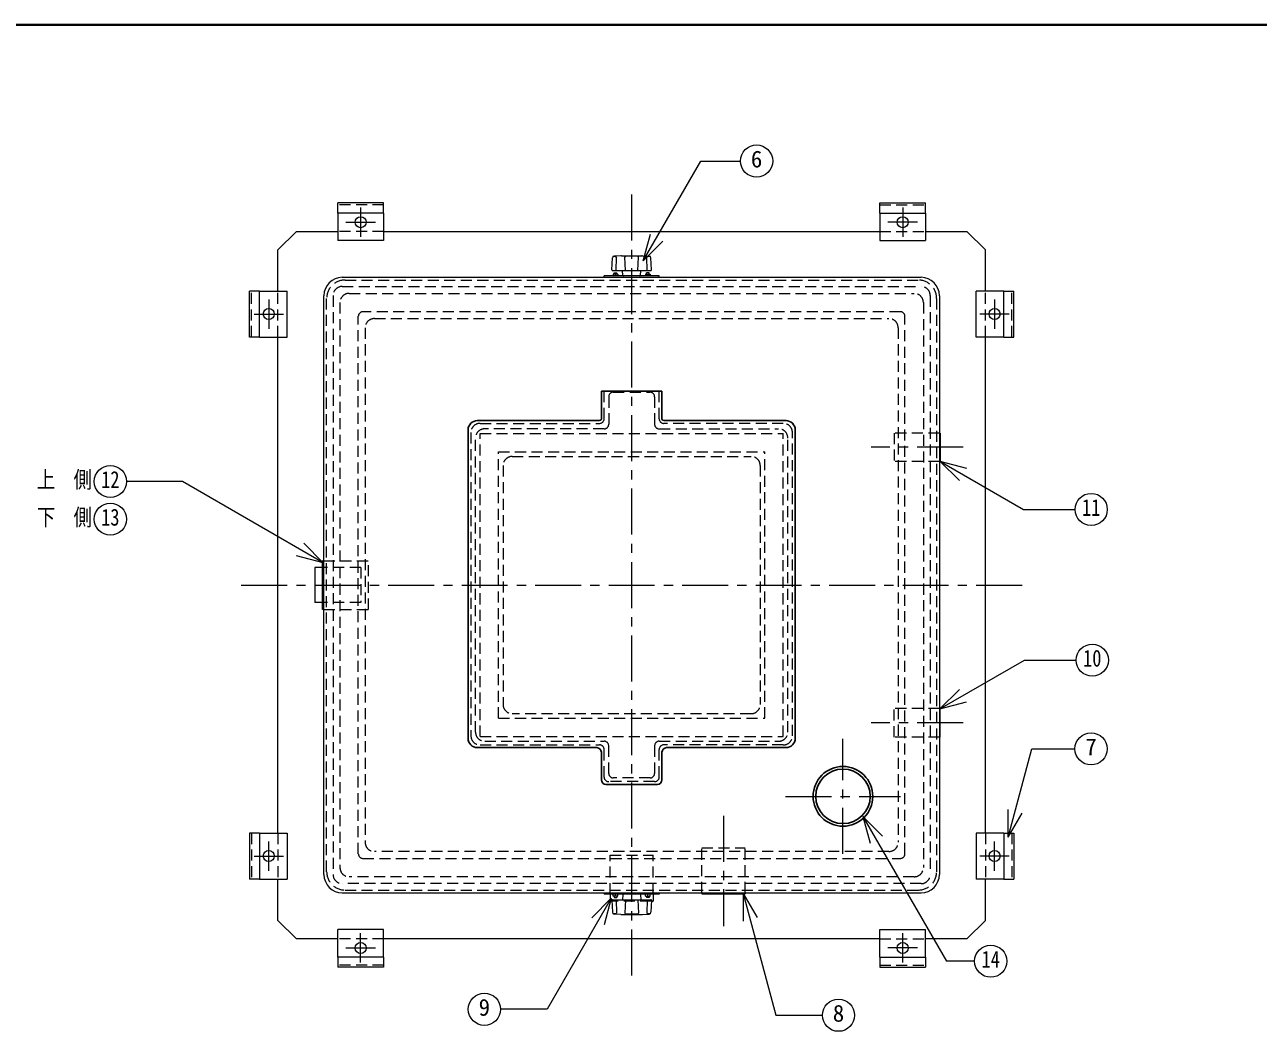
# Model space of a CAD drawing. Units: millimetres, scale not verified. Extents: x -2123 to 1927, y -1358 to 1452.
# Drawn here: x -759 to 584, y 356 to 1452 of the extents above; entities that cross this region are included whole.
import ezdxf
from ezdxf.enums import TextEntityAlignment as Align

# ---------------------------------------------------------------- set-up
doc = ezdxf.new("R2010")
doc.units = ezdxf.units.MM
doc.header["$LTSCALE"] = 10
doc.linetypes.add('CHAIN1', pattern=[8, 5, -1, 1, -1])
doc.linetypes.add('DASHED1', pattern=[1.8, 1.2, -0.6])
doc.layers.add('0-0', color=4, linetype='Continuous', lineweight=9)
doc.styles.add('ＭＳ ゴシック', font='')
doc.styles.get('ＭＳ ゴシック').set_extended_font_data('MS Gothic')

msp = doc.modelspace()

# ---------------------------------------------------------------- linework, layer by layer
at = {"layer": '0-0', "color": 1, "lineweight": 40}
msp.add_line((1927.2, 1451.91), (-2122.8, 1451.91), dxfattribs=at)
at = {"layer": '0-0', "color": 7, "lineweight": 18}
for p, q in [((-85.19, 1194.91), (-22.5, 1303.49)), ((-22.5, 1303.49), (20.71, 1303.49)), ((-417.8, 1246.88), (-417.8, 1216.91)), ((-367.8, 1246.88), (-417.8, 1246.88)), ((-367.8, 1246.88), (-367.8, 1216.91)), ((172.2, 1246.88), (222.2, 1246.88)), ((172.2, 1246.88), (172.2, 1216.91)), ((222.2, 1246.88), (222.2, 1216.91)), ((-85.19, 1194.91), (-77.43, 1223.89)), ((-367.8, 1216.91), (-417.8, 1216.91)), ((-85.19, 1194.91), (-63.98, 1216.12)), ((172.2, 1216.91), (222.2, 1216.91)), ((-119.26, 1184.93), (-118.84, 1198.08)), ((-109.56, 1200.4), (-116.95, 1200.01)), ((-114.74, 1184.41), (-114.25, 1198.96)), ((-109.04, 1200.41), (-86.56, 1200.41)), ((-104.66, 1184.41), (-105.14, 1198.96)), ((-90.95, 1184.41), (-90.46, 1198.96)), ((-86.04, 1200.4), (-78.66, 1200.01)), ((-80.87, 1184.41), (-81.35, 1198.96)), ((-76.34, 1184.93), (-76.76, 1198.08)), ((-118.76, 1184.41), (-76.84, 1184.41)), ((-113.8, 1180.41), (-113.8, 1181.92)), ((-107.34, 1178.87), (-107.8, 1184.41)), ((-88.26, 1178.87), (-87.8, 1184.41)), ((-81.8, 1180.41), (-81.8, 1181.92)), ((-412.8, 1176.91), (217.2, 1176.91)), ((-127.8, 1176.91), (-127.8, 1178.41)), ((-67.8, 1178.41), (-127.8, 1178.41)), ((-112.8, 1180.41), (-117.8, 1180.41)), ((-117.8, 1180.41), (-117.8, 1178.41)), ((-115.3, 1180.41), (-115.3, 1178.41)), ((-112.8, 1180.41), (-112.8, 1178.41)), ((-82.8, 1180.41), (-77.8, 1180.41)), ((-82.8, 1180.41), (-82.8, 1178.41)), ((-80.3, 1180.41), (-80.3, 1178.41)), ((-77.8, 1180.41), (-77.8, 1178.41)), ((-67.8, 1176.91), (-67.8, 1178.41)), ((-502.77, 1161.91), (-472.8, 1161.91)), ((-502.77, 1111.91), (-502.77, 1161.91)), ((-472.8, 1111.91), (-472.8, 1161.91)), ((-432.8, 526.91), (-432.8, 1156.91)), ((237.2, 1156.91), (237.2, 526.91)), ((277.2, 1111.91), (277.2, 1161.91)), ((307.17, 1161.91), (277.2, 1161.91)), ((307.17, 1111.91), (307.17, 1161.91)), ((-502.77, 1111.91), (-472.8, 1111.91)), ((307.17, 1111.91), (277.2, 1111.91)), ((237.2, 1007.41), (238.07, 1007.41)), ((238.07, 1007.41), (238.07, 976.41)), ((237.2, 976.41), (238.07, 976.41)), ((237.79, 976.8), (259, 955.59)), ((237.79, 976.8), (266.77, 969.04)), ((-586.9, 954.62), (-647.77, 954.62)), ((-433.62, 866.13), (-586.9, 954.62)), ((-433.62, 866.13), (-454.83, 887.34)), ((-433.62, 866.13), (-462.6, 873.89)), ((-432.8, 868.41), (-434.43, 868.41)), ((-434.43, 815.41), (-434.43, 868.41)), ((-432.8, 815.41), (-434.43, 815.41)), ((237.79, 707.02), (259, 728.24)), ((237.79, 707.02), (266.77, 714.79)), ((237.2, 707.41), (238.07, 707.41)), ((238.07, 676.41), (238.07, 707.41)), ((237.2, 676.41), (238.07, 676.41)), ((312.11, 567.59), (312.11, 597.59)), ((312.11, 567.59), (327.11, 593.57)), ((153.89, 589.95), (244.81, 432.47)), ((153.89, 589.95), (161.66, 560.97)), ((153.89, 589.95), (175.1, 568.74)), ((-502.77, 571.91), (-502.77, 521.91)), ((-502.77, 571.91), (-472.8, 571.91)), ((-472.8, 571.91), (-472.8, 521.91)), ((277.2, 571.91), (277.2, 521.91)), ((307.17, 571.91), (277.2, 571.91)), ((307.17, 571.91), (307.17, 521.91)), ((-502.77, 521.91), (-472.8, 521.91)), ((307.17, 521.91), (277.2, 521.91)), ((-120.07, 501.02), (-189.88, 380.1)), ((-120.07, 501.02), (-141.28, 479.81)), ((-120.07, 501.02), (-127.84, 472.04)), ((-127.8, 506.91), (-127.8, 505.41)), ((-67.8, 505.41), (-127.8, 505.41)), ((-119.26, 498.9), (-118.84, 485.75)), ((-118.76, 499.41), (-76.84, 499.41)), ((-117.8, 503.41), (-117.8, 505.41)), ((-112.8, 503.41), (-117.8, 503.41)), ((-115.3, 503.41), (-115.3, 505.41)), ((-114.74, 499.41), (-114.25, 484.87)), ((-113.8, 503.41), (-113.8, 501.9)), ((-112.8, 503.41), (-112.8, 505.41)), ((-107.34, 504.95), (-107.8, 499.41)), ((-104.66, 499.41), (-105.14, 484.87)), ((-90.95, 499.41), (-90.46, 484.87)), ((-88.26, 504.95), (-87.8, 499.41)), ((-82.8, 503.41), (-82.8, 505.41)), ((-82.8, 503.41), (-77.8, 503.41)), ((-81.8, 503.41), (-81.8, 501.9)), ((-80.87, 499.41), (-81.35, 484.87)), ((-80.3, 503.41), (-80.3, 505.41)), ((-77.8, 503.41), (-77.8, 505.41)), ((-76.34, 498.9), (-76.76, 485.75)), ((-67.8, 506.91), (-67.8, 505.41)), ((-21.3, 506.91), (-21.3, 505.71)), ((-21.27, 505.71), (25.7, 505.71)), ((23.69, 506.02), (38.69, 480.04)), ((23.69, 506.02), (23.69, 476.02)), ((25.7, 506.91), (25.7, 505.71)), ((-109.56, 483.43), (-116.95, 483.82)), ((-86.04, 483.43), (-78.66, 483.82)), ((-109.04, 483.41), (-86.56, 483.41)), ((-367.8, 466.91), (-417.8, 466.91)), ((-417.8, 436.94), (-417.8, 466.91)), ((-367.8, 436.94), (-367.8, 466.91)), ((172.2, 466.91), (222.2, 466.91)), ((172.2, 436.94), (172.2, 466.91)), ((222.2, 436.94), (222.2, 466.91)), ((-367.8, 436.94), (-417.8, 436.94)), ((172.2, 436.94), (222.2, 436.94)), ((275.53, 432.47), (244.81, 432.47)), ((-189.88, 380.1), (-240.62, 380.1))]:
    msp.add_line(p, q, dxfattribs=at)
at = {"layer": '0-0', "linetype": 'CHAIN1'}
for p, q in [((-97.8, 1266.91), (-97.8, 416.91)), ((-392.8, 1252.91), (-392.8, 1220.91)), ((197.2, 1252.91), (197.2, 1220.91)), ((-408.8, 1236.91), (-376.8, 1236.91)), ((213.2, 1236.91), (181.2, 1236.91)), ((-492.8, 1152.91), (-492.8, 1120.91)), ((297.2, 1152.91), (297.2, 1120.91)), ((-508.8, 1136.91), (-476.8, 1136.91)), ((313.2, 1136.91), (281.2, 1136.91)), ((263.07, 991.91), (163.07, 991.91)), ((-522.8, 841.91), (327.2, 841.91)), ((263.07, 691.91), (163.07, 691.91)), ((132.2, 549.41), (132.2, 674.41)), ((69.7, 611.91), (194.7, 611.91)), ((2.2, 590.71), (2.2, 470.71)), ((-492.8, 530.91), (-492.8, 562.91)), ((297.2, 530.91), (297.2, 562.91)), ((-508.8, 546.91), (-476.8, 546.91)), ((313.2, 546.91), (281.2, 546.91)), ((-392.8, 430.91), (-392.8, 462.91)), ((197.2, 430.91), (197.2, 462.91)), ((-408.8, 446.91), (-376.8, 446.91)), ((213.2, 446.91), (181.2, 446.91))]:
    msp.add_line(p, q, dxfattribs=at)
at = {"layer": '0-0'}
for p, q in [((-417.8, 1246.88), (-417.8, 1257.97)), ((-367.8, 1257.97), (-417.8, 1257.97)), ((-367.8, 1246.88), (-367.8, 1257.97)), ((172.2, 1257.97), (222.2, 1257.97)), ((172.2, 1246.88), (172.2, 1257.97)), ((222.2, 1246.88), (222.2, 1257.97)), ((-462.8, 1226.91), (-482.8, 1206.91)), ((-462.8, 1226.91), (-417.8, 1226.91)), ((-367.8, 1226.91), (172.2, 1226.91)), ((222.2, 1226.91), (267.2, 1226.91)), ((267.2, 1226.91), (287.2, 1206.91)), ((-482.8, 1161.91), (-482.8, 1206.91)), ((287.2, 1161.91), (287.2, 1206.91)), ((-502.77, 1161.91), (-513.86, 1161.91)), ((-513.86, 1111.91), (-513.86, 1161.91)), ((307.17, 1161.91), (318.25, 1161.91)), ((318.25, 1111.91), (318.25, 1161.91)), ((-502.77, 1111.91), (-513.86, 1111.91)), ((-482.8, 571.91), (-482.8, 1111.91)), ((287.2, 571.91), (287.2, 1111.91)), ((307.17, 1111.91), (318.25, 1111.91)), ((-442.74, 860.91), (-442.74, 822.91)), ((-434.43, 860.91), (-442.74, 860.91)), ((-434.43, 822.91), (-442.74, 822.91)), ((-513.86, 571.91), (-513.86, 521.91)), ((-502.77, 571.91), (-513.86, 571.91)), ((307.17, 571.91), (318.25, 571.91)), ((318.25, 571.91), (318.25, 521.91)), ((-502.77, 521.91), (-513.86, 521.91)), ((-482.8, 476.91), (-482.8, 521.91)), ((287.2, 476.91), (287.2, 521.91)), ((307.17, 521.91), (318.25, 521.91)), ((-121.3, 505.41), (-121.3, 497.86)), ((-119.23, 497.86), (-121.3, 497.86)), ((-76.37, 497.86), (-74.3, 497.86)), ((-74.3, 505.41), (-74.3, 497.86)), ((-482.8, 476.91), (-462.8, 456.91)), ((267.2, 456.91), (287.2, 476.91)), ((-417.8, 456.91), (-462.8, 456.91)), ((172.2, 456.91), (-367.8, 456.91)), ((267.2, 456.91), (222.2, 456.91)), ((-417.8, 436.94), (-417.8, 425.86)), ((-367.8, 436.94), (-367.8, 425.86)), ((172.2, 436.94), (172.2, 425.86)), ((222.2, 436.94), (222.2, 425.86)), ((-367.8, 425.86), (-417.8, 425.86)), ((172.2, 425.86), (222.2, 425.86))]:
    msp.add_line(p, q, dxfattribs=at)
at = {"layer": '0-0', "linetype": 'DASHED1'}
for p, q in [((-367.8, 1255.73), (-417.8, 1255.73)), ((172.2, 1255.73), (222.2, 1255.73)), ((-367.8, 1226.91), (-417.8, 1226.91)), ((172.2, 1226.91), (222.2, 1226.91)), ((-409.8, 1173.91), (214.2, 1173.91)), ((-511.62, 1111.91), (-511.62, 1161.91)), ((-482.8, 1111.91), (-482.8, 1161.91)), ((-422.83, 1156.94), (-422.83, 526.89)), ((-412.83, 1166.94), (217.23, 1166.94)), ((-405.33, 1159.45), (209.73, 1159.45)), ((227.23, 1156.94), (227.23, 526.89)), ((287.2, 1111.91), (287.2, 1161.91)), ((316.02, 1111.91), (316.02, 1161.91)), ((-429.8, 529.91), (-429.8, 1153.91)), ((-415.33, 1149.45), (-415.33, 534.38)), ((219.73, 1149.45), (219.73, 534.38)), ((234.2, 1153.91), (234.2, 529.91)), ((-395.33, 549.38), (-395.33, 1134.45)), ((194.73, 1139.45), (-390.33, 1139.45)), ((-377.84, 1131.95), (182.24, 1131.95)), ((199.73, 549.38), (199.73, 1134.45)), ((-387.84, 1121.95), (-387.84, 561.88)), ((192.24, 1121.95), (192.24, 561.88)), ((188.07, 1007.41), (188.07, 976.41)), ((237.2, 1007.41), (188.07, 1007.41)), ((237.2, 976.41), (188.07, 976.41)), ((-392.74, 860.91), (-434.43, 860.91)), ((-432.8, 868.41), (-384.43, 868.41)), ((-392.74, 860.91), (-392.74, 822.91)), ((-384.43, 815.41), (-384.43, 868.41)), ((-392.74, 822.91), (-434.43, 822.91)), ((-432.8, 815.41), (-384.43, 815.41)), ((188.07, 676.41), (188.07, 707.41)), ((237.2, 707.41), (188.07, 707.41)), ((237.2, 676.41), (188.07, 676.41)), ((-511.62, 571.91), (-511.62, 521.91)), ((-482.8, 571.91), (-482.8, 521.91)), ((287.2, 571.91), (287.2, 521.91)), ((316.02, 571.91), (316.02, 521.91)), ((182.24, 551.88), (-377.84, 551.88)), ((-21.3, 555.71), (25.7, 555.71)), ((-21.3, 506.91), (-21.3, 555.71)), ((25.7, 506.91), (25.7, 555.71)), ((-390.33, 544.38), (194.73, 544.38)), ((-121.3, 547.86), (-74.3, 547.86)), ((-121.3, 505.41), (-121.3, 547.86)), ((-74.3, 505.41), (-74.3, 547.86)), ((209.73, 524.38), (-405.33, 524.38)), ((217.23, 516.89), (-412.83, 516.89)), ((-409.8, 509.91), (214.2, 509.91)), ((-76.37, 497.86), (-119.23, 497.86)), ((-367.8, 456.91), (-417.8, 456.91)), ((172.2, 456.91), (222.2, 456.91)), ((-367.8, 428.09), (-417.8, 428.09)), ((172.2, 428.09), (222.2, 428.09))]:
    msp.add_line(p, q, dxfattribs=at)
at = {"layer": '0-0', "color": 5, "lineweight": 25}
for p, q in [((-130.8, 1052.91), (-130.8, 1022.91)), ((-64.8, 1052.91), (-130.8, 1052.91)), ((-64.8, 1052.91), (-64.8, 1022.91)), ((-265.8, 1020.91), (-132.8, 1020.91)), ((70.2, 1020.91), (-62.8, 1020.91)), ((-275.8, 674.91), (-275.8, 1010.91)), ((80.2, 674.91), (80.2, 1010.91)), ((-135.8, 664.91), (-265.8, 664.91)), ((-130.8, 659.91), (-130.8, 629.91)), ((-64.8, 629.91), (-64.8, 659.91)), ((70.2, 664.91), (-59.8, 664.91)), ((-69.8, 624.91), (-125.8, 624.91))]:
    msp.add_line(p, q, dxfattribs=at)
at = {"layer": '0-0', "color": 7, "linetype": 'DASHED1', "lineweight": 18}
for p, q in [((-127.8, 1022.91), (-127.8, 1052.91)), ((-117.8, 1051.91), (-77.8, 1051.91)), ((-67.8, 1022.91), (-67.8, 1052.91)), ((-122.8, 1046.91), (-122.8, 1016.91)), ((-72.8, 1046.91), (-72.8, 1016.91)), ((-272.8, 1007.91), (-272.8, 677.91)), ((-262.8, 1017.91), (-132.8, 1017.91)), ((-127.8, 1011.91), (-257.8, 1011.91)), ((-67.8, 1011.91), (62.2, 1011.91)), ((67.2, 1017.91), (-62.8, 1017.91)), ((77.2, 677.91), (77.2, 1007.91)), ((-267.8, 681.91), (-267.8, 1001.91)), ((-262.8, 1006.91), (67.2, 1006.91)), ((-262.8, 676.91), (-262.8, 1006.91)), ((67.2, 676.91), (67.2, 1006.91)), ((72.2, 681.91), (72.2, 1001.91)), ((-242.8, 986.91), (47.2, 986.91)), ((-242.8, 696.91), (-242.8, 986.91)), ((-227.8, 981.91), (32.2, 981.91)), ((47.2, 696.91), (47.2, 986.91)), ((-237.8, 971.91), (-237.8, 711.91)), ((42.2, 971.91), (42.2, 711.91)), ((32.2, 701.91), (-227.8, 701.91)), ((-242.8, 696.91), (47.2, 696.91)), ((-262.8, 676.91), (67.2, 676.91)), ((-257.8, 671.91), (-127.8, 671.91)), ((-67.8, 671.91), (62.2, 671.91)), ((-262.8, 667.91), (-132.8, 667.91)), ((-127.8, 632.91), (-127.8, 662.91)), ((-122.8, 636.91), (-122.8, 666.91)), ((-72.8, 666.91), (-72.8, 636.91)), ((-67.8, 632.91), (-67.8, 662.91)), ((67.2, 667.91), (-62.8, 667.91)), ((-77.8, 631.91), (-117.8, 631.91)), ((-72.8, 627.91), (-122.8, 627.91))]:
    msp.add_line(p, q, dxfattribs=at)
at = {"layer": '0-0', "color": 7, "lineweight": 18}
for points in [[(-116.8, 1180.41), (-116.8, 1181.92), (-113.8, 1181.92)], [(-78.8, 1180.41), (-78.8, 1181.92), (-81.8, 1181.92)], [(237.79, 976.8), (328.9, 924.2), (384.95, 924.2)], [(237.79, 707.02), (329.82, 760.16), (386.11, 760.16)], [(312.11, 567.59), (337.84, 663.6), (384.75, 663.6)], [(-412.8, 506.91), (-21.27, 506.91), (217.2, 506.91)], [(-116.8, 503.41), (-116.8, 501.9), (-113.8, 501.9)], [(-78.8, 503.41), (-78.8, 501.9), (-81.8, 501.9)], [(23.69, 506.02), (59.17, 373.63), (109.86, 373.63)]]:
    msp.add_lwpolyline(points, dxfattribs=at)
for centre, radius in [((38.21, 1303.49), 17.5), ((-392.8, 1236.91), 6), ((197.2, 1236.91), 6), ((-492.8, 1136.91), 6), ((297.2, 1136.91), 6), ((-665.27, 954.62), 17.5), ((402.45, 924.2), 17.5), ((-665.27, 913.62), 17.5), ((403.61, 760.16), 17.5), ((402.25, 663.6), 17.5), ((-492.8, 546.91), 6), ((297.2, 546.91), 6), ((-392.8, 446.91), 6), ((197.2, 446.91), 6), ((293.03, 432.47), 17.5), ((-258.12, 380.1), 17.5), ((127.36, 373.63), 17.5)]:
    msp.add_circle(centre, radius, dxfattribs=at)
at = {"layer": '0-0', "color": 5, "lineweight": 25}
for radius in [32.5, 29.7]:
    msp.add_circle((132.2, 611.91), radius, dxfattribs=at)
at = {"layer": '0-0', "color": 7, "lineweight": 18}
for centre, radius, start, end in [((-116.84, 1198.01), 2, 93.01913, 178.15415), ((-117.31, 1197.34), 2.07, 93.02757, 128.73305), ((-117.23, 1189.46), 9.96, 72.62002, 91.09064), ((-109.04, 1190.41), 10, 90, 93.01913), ((-104.64, 1198.98), 0.5, 97.29873, 181.90915), ((-97.8, 1145.58), 54.34, 82.70127, 97.29873), ((-90.96, 1198.98), 0.5, 358.09085, 82.70127), ((-86.56, 1190.41), 10, 86.98087, 90), ((-78.38, 1189.46), 9.96, 88.90936, 107.37998), ((-78.76, 1198.01), 2, 1.84585, 86.98087), ((-78.3, 1197.34), 2.07, 51.26695, 86.97243), ((-118.76, 1184.91), 0.5, 178.15415, 270), ((-76.84, 1184.91), 0.5, 270, 1.84585), ((-412.8, 1156.91), 20, 90, 180), ((-106.84, 1178.91), 0.5, 184.76364, 270), ((-88.76, 1178.91), 0.5, 270, 355.23636), ((217.2, 1156.91), 20, 0, 90), ((-412.8, 526.91), 20, 180, 270), ((217.2, 526.91), 20, 270, 0), ((-118.76, 498.91), 0.5, 90, 181.84585), ((-106.84, 504.91), 0.5, 90, 175.23636), ((-88.76, 504.91), 0.5, 4.76364, 90), ((-76.84, 498.91), 0.5, 358.15415, 90), ((-116.84, 485.81), 2, 181.84585, 266.98087), ((-117.31, 486.48), 2.07, 231.26695, 266.97243), ((-117.23, 494.37), 9.96, 268.90936, 287.37998), ((-104.64, 484.85), 0.5, 178.09085, 262.70127), ((-97.8, 538.25), 54.34, 262.70127, 277.29873), ((-90.96, 484.85), 0.5, 277.29873, 1.90915), ((-78.38, 494.37), 9.96, 252.62002, 271.09064), ((-78.76, 485.81), 2, 273.01913, 358.15415), ((-78.3, 486.48), 2.07, 273.02757, 308.73305), ((-109.04, 493.41), 10, 266.98087, 270), ((-86.56, 493.41), 10, 270, 273.01913)]:
    msp.add_arc(centre, radius, start, end, dxfattribs=at)
at = {"layer": '0-0', "linetype": 'DASHED1'}
for centre, radius, start, end in [((-409.8, 1153.91), 20, 90, 180), ((214.2, 1153.91), 20, 0, 90), ((-412.83, 1156.94), 10, 90, 180), ((-405.33, 1149.45), 10, 90, 180), ((209.73, 1149.45), 10, 0, 90), ((217.23, 1156.94), 10, 0, 90), ((-390.33, 1134.45), 5, 90, 180), ((-377.84, 1121.95), 10, 90, 180), ((182.24, 1121.95), 10, 0, 90), ((194.73, 1134.45), 5, 0, 90), ((-377.84, 561.88), 10, 180, 270), ((182.24, 561.88), 10, 270, 0), ((-390.33, 549.38), 5, 180, 270), ((194.73, 549.38), 5, 270, 0), ((-409.8, 529.91), 20, 180, 270), ((-412.83, 526.89), 10, 180, 270), ((-405.33, 534.38), 10, 180, 270), ((209.73, 534.38), 10, 270, 0), ((214.2, 529.91), 20, 270, 0), ((217.23, 526.89), 10, 270, 0)]:
    msp.add_arc(centre, radius, start, end, dxfattribs=at)
at = {"layer": '0-0', "color": 7, "linetype": 'DASHED1', "lineweight": 18}
for centre, radius, start, end in [((-117.8, 1046.91), 5, 90, 180), ((-77.8, 1046.91), 5, 0, 90), ((-132.8, 1022.91), 5, 270, 0), ((-62.8, 1022.91), 5, 180, 270), ((-262.8, 1007.91), 10, 90, 180), ((-257.8, 1001.91), 10, 90, 180), ((-127.8, 1016.91), 5, 270, 0), ((-67.8, 1016.91), 5, 180, 270), ((62.2, 1001.91), 10, 0, 90), ((67.2, 1007.91), 10, 0, 90), ((-227.8, 971.91), 10, 90, 180), ((32.2, 971.91), 10, 0, 90), ((-227.8, 711.91), 10, 180, 270), ((32.2, 711.91), 10, 270, 0), ((-262.8, 677.91), 10, 180, 270), ((-257.8, 681.91), 10, 180, 270), ((-127.8, 666.91), 5, 0, 90), ((-67.8, 666.91), 5, 90, 180), ((62.2, 681.91), 10, 270, 0), ((67.2, 677.91), 10, 270, 0), ((-132.8, 662.91), 5, 0, 90), ((-62.8, 662.91), 5, 90, 180), ((-122.8, 632.91), 5, 180, 270), ((-117.8, 636.91), 5, 180, 270), ((-77.8, 636.91), 5, 270, 0), ((-72.8, 632.91), 5, 270, 0)]:
    msp.add_arc(centre, radius, start, end, dxfattribs=at)
at = {"layer": '0-0', "color": 5, "lineweight": 25}
for centre, radius, start, end in [((-265.8, 1010.91), 10, 90, 180), ((-132.8, 1022.91), 2, 270, 0), ((-62.8, 1022.91), 2, 180, 270), ((70.2, 1010.91), 10, 0, 90), ((-265.8, 674.91), 10, 180, 270), ((70.2, 674.91), 10, 270, 0), ((-135.8, 659.91), 5, 0, 90), ((-59.8, 659.91), 5, 90, 180), ((-125.8, 629.91), 5, 180, 270), ((-69.8, 629.91), 5, 270, 0)]:
    msp.add_arc(centre, radius, start, end, dxfattribs=at)

# ---------------------------------------------------------------- texts
at = {"layer": '0-0', "color": 7, "style": 'ＭＳ ゴシック'}
for s, p in [('6', (31.96, 1290.99)), ('7', (396, 651.1)), ('9', (-264.37, 367.6)), ('8', (121.11, 361.13))]:
    msp.add_text(s, height=18.33, dxfattribs=at).set_placement(p, align=Align.BOTTOM_LEFT)
at = {"layer": '0-0', "color": 7, "style": 'ＭＳ ゴシック', "width": 0.8}
for s, p in [('上\u3000側', (-745.27, 942.12)), ('12', (-675.27, 942.12)), ('下\u3000側', (-745.27, 901.12)), ('11', (392.45, 911.7)), ('13', (-675.27, 901.12)), ('10', (393.61, 747.66)), ('14', (283.03, 419.97))]:
    msp.add_text(s, height=18.33, dxfattribs=at).set_placement(p, align=Align.BOTTOM_LEFT)

doc.saveas('drawing.dxf')
